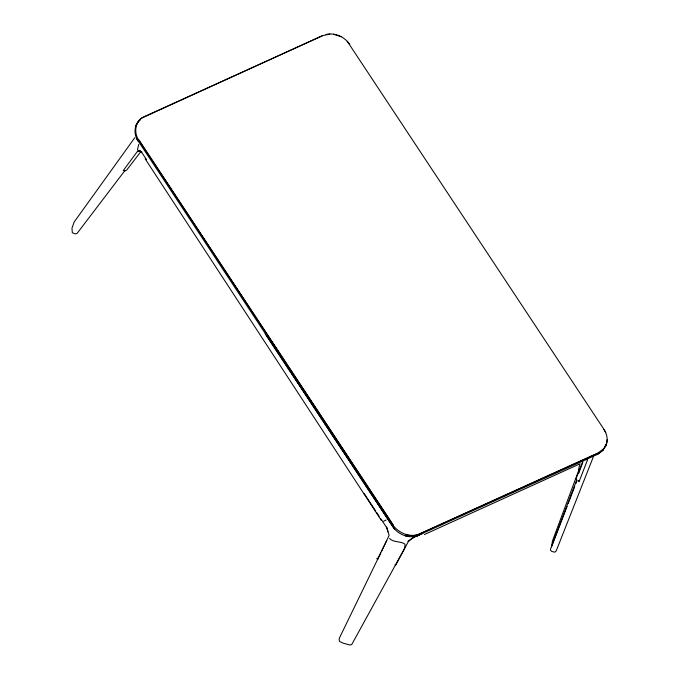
<?xml version="1.0" encoding="UTF-8"?>
<svg xmlns="http://www.w3.org/2000/svg" width="679" height="679" viewBox="0 0 679 679"><rect width="100%" height="100%" fill="white"/><g stroke="black" fill="none" stroke-linecap="round" stroke-linejoin="round"><path stroke-width="1.02" d="M123.238 170.59L137.973 150.653L139.068 150.229L142.004 152.096M395.017 564.775L395.857 564.92L408.834 540.654M607.153 439.559C606.873 444.058 605.014 448.547 601.314 451.28M137.464 149.694L138.737 144.381M578.483 473.441L579.068 467.152L580.087 463.757L424.4 534.526M593.531 456.364L556.143 551.059L554.794 552.197L551.764 551.424L550.542 550.27L550.491 549.226L576.649 480.112M605.761 445.051L602.994 450.228L597.579 454.251M377.125 558.13L376.887 558.809L377.668 559.19L378.5 557.731M605.66 446.23C608.316 440.849 607.255 434.348 604.021 429.451L347.266 41.317M579.391 468.612L552.494 540.874L551.56 546.714L567.118 506.339M578.652 473.322L582.786 462.492M135.333 127.363L136.513 124.299M568.255 503.385L574.706 486.648M575.843 483.694L576.98 480.74M582.955 461.016L576.573 477.422L576.276 478.814L576.912 480.24M578.27 481.216L579.06 481.538L579.365 480.868L587.615 459.641L585.901 459.055M604.7 447.368L605.702 445.042M377.668 559.19L389.118 535.408L386.724 526.963M380.741 552.969L339.534 637.785L339.076 639.686L339.593 641.426L343.311 643.242L349.931 644.974L351.714 644.592L404.599 548.326L405.074 544.261C400.95 540.857 393.625 542.852 389.568 538.498M381.666 551.068L386.758 540.586M125.089 170.336L77.024 233.483L75.233 233.865L72.305 232.719L71.982 228.169L74.206 221.931L134.697 137.82M140.935 151.502L126.871 169.843L125.691 170.743L124.053 170.785M408.741 541.375L410.472 539.746A9.158 3.607 -27.3 0 1 417.178 535.935L422.864 533.338M603.648 448.726L598.284 452.834L420.072 533.736C410.472 538.065 398.946 533.397 393.022 525.181L138.966 139.933M603.164 450.177L597.715 454.251L416.1 536.274M140.137 120.132C133.593 125.106 133.805 134.977 138.202 141.317M386.088 520.055L383.61 521.234M407.901 541.231L414.75 536.588M322.567 35.605L141.359 118.248A20.328 17.043 28.9 0 0 135.944 126.26M598.326 453.139L416.711 535.162A20.328 17.043 28.9 0 1 405.652 534.628M580.477 461.695L582.395 460.829M419.316 535.086C409.785 539.432 398.14 534.806 392.513 526.378L136.275 138.058M140.341 151.086L137.939 151.409L139.17 151.069A9.158 4.21 75.3 0 1 143.116 154.506L146.571 159.701M326.005 34.425C334.985 32.533 344.643 36.827 349.702 44.39M329.816 34.103L322.754 35.648L144.525 116.525C135.24 120.191 133.373 132.413 138.703 140.12L393.285 524.994M405.04 535.739L408.792 536.563M333.525 34.188L341.028 36.624M578.516 480.52L579.365 480.868M394.737 529.408L265.192 333.907M364.19 493.574L375.691 510.998M376.845 512.738L379.145 516.218M380.877 518.832L384.9 524.935A9.15 4.948 57.6 0 1 387.802 531.861M145.17 158.844L381.36 520.454M603.92 429.4L605.736 432.676M585.391 459.649A9.15 2.41 -42.3 0 1 586.172 459.878"/></g></svg>
